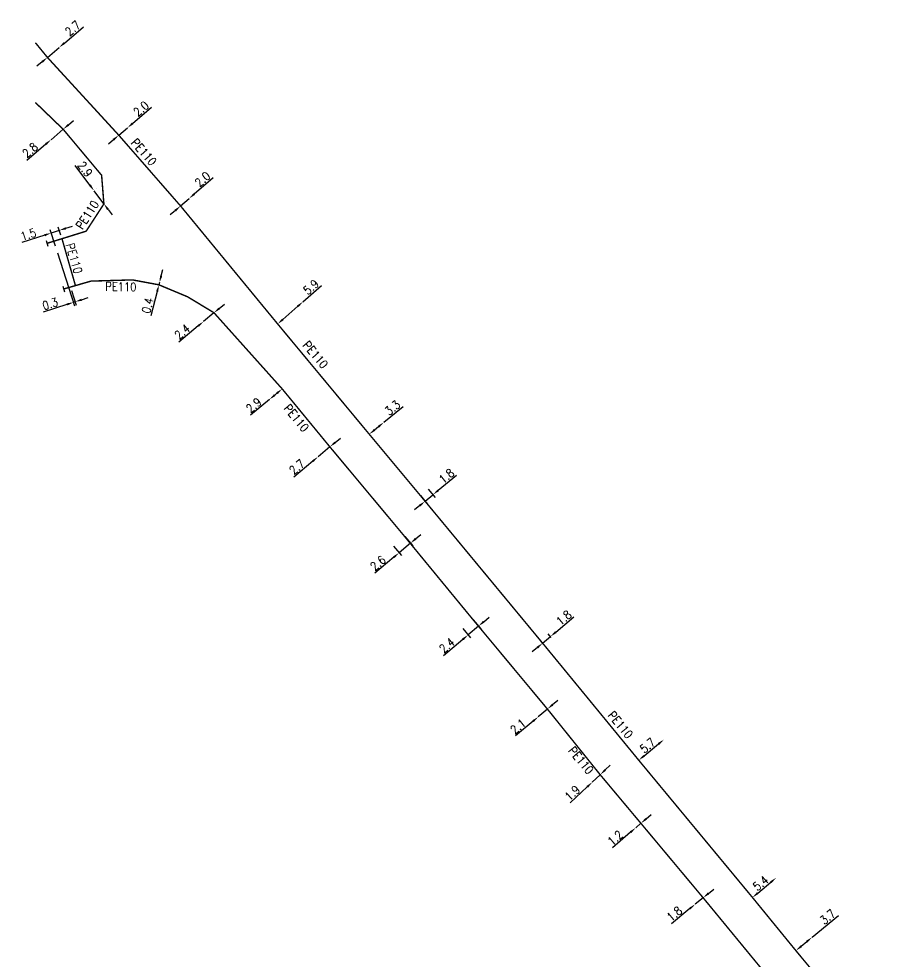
# Model space of a CAD drawing. Header units: millimetres. Extents: x 146997 to 147991, y 130998 to 131775.
# Drawn here: x 146997.1 to 147148.8, y 131609.5 to 131774.6 of the extents above; entities that cross this region are included whole.
import ezdxf
from ezdxf.enums import TextEntityAlignment as Align

# ---------------------------------------------------------------- set-up
doc = ezdxf.new("R2010")
doc.units = ezdxf.units.MM
doc.header["$PDMODE"] = 34
doc.linetypes.add('L_100_PE', pattern=[14, 10, -1.5, 1, -1.5])
doc.layers.get('0').update_dxf_attribs({"linetype": 'CONTINUOUS'})
doc.layers.get('Defpoints').update_dxf_attribs({"linetype": 'CONTINUOUS'})
doc.layers.add('L_140', color=3, linetype='CONTINUOUS')
doc.layers.add('L_340', color=7, linetype='CONTINUOUS')
doc.styles.get("Standard").update_dxf_attribs({"font": 'romans.shx', "width": 0.85})
doc.dimstyles.get("Standard").update_dxf_attribs({"dimtxt": 1.5, "dimasz": 1.2, "dimexe": 0.625, "dimexo": 0.625, "dimgap": 0.25, "dimtad": 1, "dimdec": 1, "dimzin": 0, "dimdsep": 46, "dimtxsty": 'Standard', "dimcen": -0.5, "dimadec": 0, "dimazin": 0, "dimtfac": 1, "dimtdec": 1, "dimtmove": 0, "dimatfit": 3, "dimfxl": 0, "dimtolj": 1, "dimtzin": 0, "dimarcsym": 0})

# ---------------------------------------------------------------- blocks, each defined once
blk = doc.blocks.new('L_340_07')
at = {"color": 0, "linetype": 'Continuous', "const_width": 0.25, "flags": 128}
blk.add_lwpolyline([(0, 0), (1.25, 0)], dxfattribs=at)
at = {"color": 0, "linetype": 'Continuous', "flags": 128}
blk.add_lwpolyline([(1.25, -0.5), (1.25, 0.5)], dxfattribs=at)
at = {"color": 0, "linetype": 'Continuous', "width": 0.75, "flags": 3}
for tag, p in [('DEF_LEG', (0.72, -3.47)), ('DEF_COUP', (0.72, -5.97)), ('DEF_TYPE', (0.72, -8.47))]:
    blk.add_attdef(tag, text='', height=1.2, dxfattribs=at).set_placement(p, align=Align.MIDDLE)
blk = doc.blocks.new('*D39')
at = {"layer": 'Defpoints', "color": 0, "linetype": 'Continuous', "transparency": 16777216}
for p in [(147004.87, 131755.26), (147002.75, 131753.44), (147002.75, 131753.44)]:
    blk.add_point(p, dxfattribs=at)
at = {"layer": 'L_140', "color": 0, "linetype": 'Continuous', "lineweight": -2, "transparency": 16777216}
for p, q in [((147005.78, 131756.04), (147006.69, 131756.82)), ((147004.87, 131755.26), (147002.75, 131753.44)), ((147001.83, 131752.66), (146998.51, 131749.81))]:
    blk.add_line(p, q, dxfattribs=at)
at = {"layer": 'L_140', "color": 0, "linetype": 'Continuous', "transparency": 16777216}
for points in [[(147005.65, 131756.19), (147005.91, 131755.89), (147004.87, 131755.26)], [(147001.7, 131752.81), (147001.96, 131752.51), (147002.75, 131753.44)]]:
    blk.add_solid(points, dxfattribs=at)
at = {"layer": 'L_140', "color": 0, "linetype": 'Continuous', "transparency": 16777216, "insert": (146999.07, 131751.61), "char_height": 1.5, "attachment_point": 5, "rotation": 40.5877}
blk.add_mtext('\\A1;2.8', dxfattribs=at)
blk = doc.blocks.new('*D40')
at = {"layer": 'Defpoints', "color": 0, "linetype": 'Continuous', "transparency": 16777216}
for p in [(147010.28, 131744.5), (147010.28, 131744.5), (147012.01, 131742.18)]:
    blk.add_point(p, dxfattribs=at)
at = {"layer": 'L_140', "color": 0, "linetype": 'Continuous', "lineweight": -2, "transparency": 16777216}
for p, q in [((147009.56, 131745.47), (147006.99, 131748.92)), ((147010.78, 131744.88), (147010.78, 131744.88)), ((147012.01, 131742.18), (147010.28, 131744.5)), ((147012.51, 131742.55), (147012.51, 131742.55)), ((147012.73, 131741.22), (147013.45, 131740.25))]:
    blk.add_line(p, q, dxfattribs=at)
at = {"layer": 'L_140', "color": 0, "linetype": 'Continuous', "transparency": 16777216}
for points in [[(147009.72, 131745.59), (147009.4, 131745.35), (147010.28, 131744.5)], [(147012.89, 131741.34), (147012.57, 131741.1), (147012.01, 131742.18)]]:
    blk.add_solid(points, dxfattribs=at)
at = {"layer": 'L_140', "color": 0, "linetype": 'Continuous', "transparency": 16777216, "insert": (147008.72, 131748.27), "char_height": 1.5, "attachment_point": 5, "rotation": 306.6781}
blk.add_mtext('\\A1;2.9', dxfattribs=at)
blk = doc.blocks.new('*D41')
at = {"layer": 'Defpoints', "color": 0, "linetype": 'Continuous', "transparency": 16777216}
for p in [(147004.16, 131769.6), (147004.16, 131769.6), (147002.11, 131767.86)]:
    blk.add_point(p, dxfattribs=at)
at = {"layer": 'L_140', "color": 0, "linetype": 'Continuous', "lineweight": -2, "transparency": 16777216}
for p, q in [((147005.08, 131770.38), (147008.41, 131773.21)), ((147002.11, 131767.86), (147004.16, 131769.6)), ((147001.19, 131767.08), (147000.28, 131766.3))]:
    blk.add_line(p, q, dxfattribs=at)
at = {"layer": 'L_140', "color": 0, "linetype": 'Continuous', "transparency": 16777216}
for points in [[(147004.95, 131770.53), (147005.21, 131770.23), (147004.16, 131769.6)], [(147001.06, 131767.23), (147001.32, 131766.93), (147002.11, 131767.86)]]:
    blk.add_solid(points, dxfattribs=at)
at = {"layer": 'L_140', "color": 0, "linetype": 'Continuous', "transparency": 16777216, "insert": (147006.55, 131772.95), "char_height": 1.5, "attachment_point": 5, "rotation": 40.3585}
blk.add_mtext('\\A1;2.7', dxfattribs=at)
blk = doc.blocks.new('*D42')
at = {"layer": 'Defpoints', "color": 0, "linetype": 'Continuous', "transparency": 16777216}
for p in [(147016.14, 131755.51), (147016.14, 131755.51), (147014.62, 131754.22)]:
    blk.add_point(p, dxfattribs=at)
at = {"layer": 'L_140', "color": 0, "linetype": 'Continuous', "lineweight": -2, "transparency": 16777216}
for p, q in [((147017.05, 131756.29), (147020.38, 131759.12)), ((147014.62, 131754.22), (147016.14, 131755.51)), ((147013.7, 131753.44), (147012.79, 131752.67))]:
    blk.add_line(p, q, dxfattribs=at)
at = {"layer": 'L_140', "color": 0, "linetype": 'Continuous', "transparency": 16777216}
for points in [[(147016.92, 131756.44), (147017.18, 131756.14), (147016.14, 131755.51)], [(147013.57, 131753.59), (147013.83, 131753.29), (147014.62, 131754.22)]]:
    blk.add_solid(points, dxfattribs=at)
at = {"layer": 'L_140', "color": 0, "linetype": 'Continuous', "transparency": 16777216, "insert": (147018.53, 131758.86), "char_height": 1.5, "attachment_point": 5, "rotation": 40.3584}
blk.add_mtext('\\A1;2.0', dxfattribs=at)
blk = doc.blocks.new('*D43')
at = {"layer": 'Defpoints', "color": 0, "linetype": 'Continuous', "transparency": 16777216}
for p in [(147026.95, 131743.13), (147026.95, 131743.13), (147025.45, 131741.82)]:
    blk.add_point(p, dxfattribs=at)
at = {"layer": 'L_140', "color": 0, "linetype": 'Continuous', "lineweight": -2, "transparency": 16777216}
for p, q in [((147027.86, 131743.92), (147031.16, 131746.79)), ((147025.45, 131741.82), (147026.95, 131743.13)), ((147024.54, 131741.03), (147023.63, 131740.25))]:
    blk.add_line(p, q, dxfattribs=at)
at = {"layer": 'L_140', "color": 0, "linetype": 'Continuous', "transparency": 16777216}
for points in [[(147027.73, 131744.07), (147027.99, 131743.77), (147026.95, 131743.13)], [(147024.41, 131741.18), (147024.67, 131740.88), (147025.45, 131741.82)]]:
    blk.add_solid(points, dxfattribs=at)
at = {"layer": 'L_140', "color": 0, "linetype": 'Continuous', "transparency": 16777216, "insert": (147029.31, 131746.5), "char_height": 1.5, "attachment_point": 5, "rotation": 40.9939}
blk.add_mtext('\\A1;2.0', dxfattribs=at)
blk = doc.blocks.new('*D44')
at = {"layer": 'Defpoints', "color": 0, "linetype": 'Continuous', "transparency": 16777216}
for p in [(147046.91, 131725.03), (147046.91, 131725.03), (147042.47, 131721.14)]:
    blk.add_point(p, dxfattribs=at)
at = {"layer": 'L_140', "color": 0, "linetype": 'Continuous', "lineweight": -2, "transparency": 16777216}
for p, q in [((147046.91, 131725.03), (147050.15, 131727.87)), ((147043.37, 131721.93), (147046.01, 131724.24))]:
    blk.add_line(p, q, dxfattribs=at)
at = {"layer": 'L_140', "color": 0, "linetype": 'Continuous', "transparency": 16777216}
for points in [[(147045.87, 131724.39), (147046.14, 131724.09), (147046.91, 131725.03)], [(147043.24, 131722.08), (147043.51, 131721.78), (147042.47, 131721.14)]]:
    blk.add_solid(points, dxfattribs=at)
at = {"layer": 'L_140', "color": 0, "linetype": 'Continuous', "transparency": 16777216, "insert": (147048.32, 131727.6), "char_height": 1.5, "attachment_point": 5, "rotation": 41.2414}
blk.add_mtext('\\A1;5.9', dxfattribs=at)
blk = doc.blocks.new('*D45')
at = {"layer": 'Defpoints', "color": 0, "linetype": 'Continuous', "transparency": 16777216}
for p in [(147031.31, 131723.1), (147029.47, 131721.56), (147029.47, 131721.56)]:
    blk.add_point(p, dxfattribs=at)
at = {"layer": 'L_140', "color": 0, "linetype": 'Continuous', "lineweight": -2, "transparency": 16777216}
for p, q in [((147031.31, 131723.1), (147029.47, 131721.56)), ((147032.24, 131723.86), (147033.16, 131724.63)), ((147028.54, 131720.8), (147025.13, 131717.96))]:
    blk.add_line(p, q, dxfattribs=at)
at = {"layer": 'L_140', "color": 0, "linetype": 'Continuous', "transparency": 16777216}
for points in [[(147032.11, 131724.02), (147032.36, 131723.71), (147031.31, 131723.1)], [(147028.42, 131720.95), (147028.67, 131720.64), (147029.47, 131721.56)]]:
    blk.add_solid(points, dxfattribs=at)
at = {"layer": 'L_140', "color": 0, "linetype": 'Continuous', "transparency": 16777216, "insert": (147025.74, 131719.77), "char_height": 1.5, "attachment_point": 5, "rotation": 39.7226}
blk.add_mtext('\\A1;2.4', dxfattribs=at)
blk = doc.blocks.new('*D46')
at = {"layer": 'Defpoints', "color": 0, "linetype": 'Continuous', "transparency": 16777216}
for p in [(147021.75, 131728.39), (147021.75, 131728.39), (147021.65, 131728)]:
    blk.add_point(p, dxfattribs=at)
at = {"layer": 'L_140', "color": 0, "linetype": 'Continuous', "lineweight": -2, "transparency": 16777216}
for p, q in [((147022.05, 131729.55), (147022.35, 131730.71)), ((147021.75, 131728.39), (147021.65, 131728)), ((147021.36, 131726.84), (147020.26, 131722.54))]:
    blk.add_line(p, q, dxfattribs=at)
at = {"layer": 'L_140', "color": 0, "linetype": 'Continuous', "transparency": 16777216}
for points in [[(147021.85, 131729.6), (147022.24, 131729.5), (147021.75, 131728.39)], [(147021.16, 131726.89), (147021.55, 131726.79), (147021.65, 131728)]]:
    blk.add_solid(points, dxfattribs=at)
at = {"layer": 'L_140', "color": 0, "linetype": 'Continuous', "transparency": 16777216, "insert": (147019.69, 131724.36), "char_height": 1.5, "attachment_point": 5, "rotation": 75.6846}
blk.add_mtext('\\A1;0.4', dxfattribs=at)
blk = doc.blocks.new('*D79')
at = {"layer": 'Defpoints', "color": 0, "linetype": 'Continuous', "transparency": 16777216}
for p in [(147043.26, 131709.76), (147041.03, 131707.9), (147041.03, 131707.9)]:
    blk.add_point(p, dxfattribs=at)
at = {"layer": 'L_140', "color": 0, "linetype": 'Continuous', "lineweight": -2, "transparency": 16777216}
for p, q in [((147042.34, 131708.99), (147041.95, 131708.67)), ((147041.03, 131707.9), (147037.73, 131705.13))]:
    blk.add_line(p, q, dxfattribs=at)
at = {"layer": 'L_140', "color": 0, "linetype": 'Continuous', "transparency": 16777216}
for points in [[(147041.83, 131708.82), (147042.08, 131708.51), (147041.03, 131707.9)], [(147042.21, 131709.14), (147042.47, 131708.83), (147043.26, 131709.76)]]:
    blk.add_solid(points, dxfattribs=at)
at = {"layer": 'L_140', "color": 0, "linetype": 'Continuous', "transparency": 16777216, "insert": (147038.28, 131706.89), "char_height": 1.5, "attachment_point": 5, "rotation": 39.9437}
blk.add_mtext('\\A1;2.9', dxfattribs=at)
blk = doc.blocks.new('*D80')
at = {"layer": 'Defpoints', "color": 0, "linetype": 'Continuous', "transparency": 16777216}
for p in [(147051.62, 131699.6), (147049.55, 131697.86), (147049.55, 131697.86)]:
    blk.add_point(p, dxfattribs=at)
at = {"layer": 'L_140', "color": 0, "linetype": 'Continuous', "lineweight": -2, "transparency": 16777216}
for p, q in [((147052.54, 131700.37), (147053.46, 131701.14)), ((147051.62, 131699.6), (147049.55, 131697.86)), ((147048.63, 131697.09), (147045.28, 131694.28))]:
    blk.add_line(p, q, dxfattribs=at)
at = {"layer": 'L_140', "color": 0, "linetype": 'Continuous', "transparency": 16777216}
for points in [[(147052.42, 131700.52), (147052.67, 131700.21), (147051.62, 131699.6)], [(147048.51, 131697.24), (147048.76, 131696.94), (147049.55, 131697.86)]]:
    blk.add_solid(points, dxfattribs=at)
at = {"layer": 'L_140', "color": 0, "linetype": 'Continuous', "transparency": 16777216, "insert": (147045.86, 131696.07), "char_height": 1.5, "attachment_point": 5, "rotation": 39.9438}
blk.add_mtext('\\A1;2.7', dxfattribs=at)
blk = doc.blocks.new('*D81')
at = {"layer": 'Defpoints', "color": 0, "linetype": 'Continuous', "transparency": 16777216}
for p in [(147064.34, 131684.36), (147062.35, 131682.69), (147063.75, 131681.03)]:
    blk.add_point(p, dxfattribs=at)
at = {"layer": 'L_140', "color": 0, "linetype": 'Continuous', "lineweight": -2, "transparency": 16777216}
for p, q in [((147064.74, 131683.88), (147066.14, 131682.22)), ((147066.66, 131683.48), (147067.58, 131684.25)), ((147062.76, 131682.21), (147064.16, 131680.55)), ((147065.74, 131682.7), (147063.75, 131681.03)), ((147062.84, 131680.25), (147059.5, 131677.43))]:
    blk.add_line(p, q, dxfattribs=at)
at = {"layer": 'L_140', "color": 0, "linetype": 'Continuous', "transparency": 16777216}
for points in [[(147066.53, 131683.63), (147066.79, 131683.32), (147065.74, 131682.7)], [(147062.71, 131680.4), (147062.97, 131680.1), (147063.75, 131681.03)]]:
    blk.add_solid(points, dxfattribs=at)
at = {"layer": 'L_140', "color": 0, "linetype": 'Continuous', "transparency": 16777216, "insert": (147060.06, 131679.22), "char_height": 1.5, "attachment_point": 5, "rotation": 40.1446}
blk.add_mtext('\\A1;2.6', dxfattribs=at)
blk = doc.blocks.new('*D82')
at = {"layer": 'Defpoints', "color": 0, "linetype": 'Continuous', "transparency": 16777216}
for p in [(147076.34, 131669.77), (147074.51, 131668.22), (147075.85, 131666.63)]:
    blk.add_point(p, dxfattribs=at)
at = {"layer": 'L_140', "color": 0, "linetype": 'Continuous', "lineweight": -2, "transparency": 16777216}
for p, q in [((147076.74, 131669.29), (147078.09, 131667.7)), ((147078.6, 131668.95), (147079.52, 131669.73)), ((147074.91, 131667.75), (147076.26, 131666.15)), ((147077.69, 131668.18), (147075.85, 131666.63)), ((147074.94, 131665.85), (147071.55, 131662.99))]:
    blk.add_line(p, q, dxfattribs=at)
at = {"layer": 'L_140', "color": 0, "linetype": 'Continuous', "transparency": 16777216}
for points in [[(147078.47, 131669.11), (147078.73, 131668.8), (147077.69, 131668.18)], [(147074.81, 131666.01), (147075.07, 131665.7), (147075.85, 131666.63)]]:
    blk.add_solid(points, dxfattribs=at)
at = {"layer": 'L_140', "color": 0, "linetype": 'Continuous', "transparency": 16777216, "insert": (147072.14, 131664.8), "char_height": 1.5, "attachment_point": 5, "rotation": 40.2113}
blk.add_mtext('\\A1;2.4', dxfattribs=at)
blk = doc.blocks.new('*D83')
at = {"layer": 'Defpoints', "color": 0, "linetype": 'Continuous', "transparency": 16777216}
for p in [(147088.16, 131652.28), (147088.16, 131652.28), (147089.76, 131653.64)]:
    blk.add_point(p, dxfattribs=at)
at = {"layer": 'L_140', "color": 0, "linetype": 'Continuous', "lineweight": -2, "transparency": 16777216}
for p, q in [((147090.68, 131654.41), (147091.6, 131655.18)), ((147089.76, 131653.64), (147088.16, 131652.28)), ((147087.24, 131651.5), (147084.18, 131648.92))]:
    blk.add_line(p, q, dxfattribs=at)
at = {"layer": 'L_140', "color": 0, "linetype": 'Continuous', "transparency": 16777216}
for points in [[(147090.55, 131654.56), (147090.81, 131654.26), (147089.76, 131653.64)], [(147087.11, 131651.66), (147087.37, 131651.35), (147088.16, 131652.28)]]:
    blk.add_solid(points, dxfattribs=at)
at = {"layer": 'L_140', "color": 0, "linetype": 'Continuous', "transparency": 16777216, "insert": (147084.61, 131650.59), "char_height": 1.5, "attachment_point": 5, "rotation": 40.2113}
blk.add_mtext('\\A1;2.1', dxfattribs=at)
blk = doc.blocks.new('*D84')
at = {"layer": 'Defpoints', "color": 0, "linetype": 'Continuous', "transparency": 16777216}
for p in [(147099.01, 131642.13), (147097.63, 131640.83), (147097.63, 131640.83)]:
    blk.add_point(p, dxfattribs=at)
at = {"layer": 'L_140', "color": 0, "linetype": 'Continuous', "lineweight": -2, "transparency": 16777216}
for p, q in [((147099.01, 131642.13), (147097.63, 131640.83)), ((147099.88, 131642.96), (147100.76, 131643.78)), ((147096.75, 131640.01), (147093.74, 131637.18))]:
    blk.add_line(p, q, dxfattribs=at)
at = {"layer": 'L_140', "color": 0, "linetype": 'Continuous', "transparency": 16777216}
for points in [[(147099.75, 131643.1), (147100.02, 131642.81), (147099.01, 131642.13)], [(147096.61, 131640.16), (147096.89, 131639.86), (147097.63, 131640.83)]]:
    blk.add_solid(points, dxfattribs=at)
at = {"layer": 'L_140', "color": 0, "linetype": 'Continuous', "transparency": 16777216, "insert": (147094.13, 131638.91), "char_height": 1.5, "attachment_point": 5, "rotation": 43.2485}
blk.add_mtext('\\A1;1.9', dxfattribs=at)
blk = doc.blocks.new('*D85')
at = {"layer": 'Defpoints', "color": 0, "linetype": 'Continuous', "transparency": 16777216}
for p in [(147105.24, 131632.83), (147105.24, 131632.83), (147106.15, 131633.61)]:
    blk.add_point(p, dxfattribs=at)
at = {"layer": 'L_140', "color": 0, "linetype": 'Continuous', "lineweight": -2, "transparency": 16777216}
for p, q in [((147107.06, 131634.39), (147107.97, 131635.18)), ((147106.15, 131633.61), (147105.24, 131632.83)), ((147104.33, 131632.05), (147101.16, 131629.31))]:
    blk.add_line(p, q, dxfattribs=at)
at = {"layer": 'L_140', "color": 0, "linetype": 'Continuous', "transparency": 16777216}
for points in [[(147106.93, 131634.55), (147107.19, 131634.24), (147106.15, 131633.61)], [(147104.2, 131632.2), (147104.46, 131631.89), (147105.24, 131632.83)]]:
    blk.add_solid(points, dxfattribs=at)
at = {"layer": 'L_140', "color": 0, "linetype": 'Continuous', "transparency": 16777216, "insert": (147101.64, 131631.04), "char_height": 1.5, "attachment_point": 5, "rotation": 40.7361}
blk.add_mtext('\\A1;1.2', dxfattribs=at)
blk = doc.blocks.new('*D86')
at = {"layer": 'Defpoints', "color": 0, "linetype": 'Continuous', "transparency": 16777216}
for p in [(147115.67, 131619.42), (147115.67, 131619.42), (147117.06, 131620.56)]:
    blk.add_point(p, dxfattribs=at)
at = {"layer": 'L_140', "color": 0, "linetype": 'Continuous', "lineweight": -2, "transparency": 16777216}
for p, q in [((147117.99, 131621.32), (147118.92, 131622.08)), ((147117.06, 131620.56), (147115.67, 131619.42)), ((147114.74, 131618.67), (147111.49, 131616.02))]:
    blk.add_line(p, q, dxfattribs=at)
at = {"layer": 'L_140', "color": 0, "linetype": 'Continuous', "transparency": 16777216}
for points in [[(147117.86, 131621.48), (147118.12, 131621.17), (147117.06, 131620.56)], [(147114.61, 131618.82), (147114.86, 131618.51), (147115.67, 131619.42)]]:
    blk.add_solid(points, dxfattribs=at)
at = {"layer": 'L_140', "color": 0, "linetype": 'Continuous', "transparency": 16777216, "insert": (147112.02, 131617.74), "char_height": 1.5, "attachment_point": 5, "rotation": 39.2222}
blk.add_mtext('\\A1;1.8', dxfattribs=at)
blk = doc.blocks.new('*D99')
at = {"layer": 'Defpoints', "color": 0, "linetype": 'Continuous', "transparency": 16777216}
for p in [(147061.09, 131703.9), (147061.09, 131703.9), (147058.53, 131701.81)]:
    blk.add_point(p, dxfattribs=at)
at = {"layer": 'L_140', "color": 0, "linetype": 'Continuous', "lineweight": -2, "transparency": 16777216}
for p, q in [((147061.09, 131703.9), (147064.47, 131706.67)), ((147059.46, 131702.57), (147060.16, 131703.14))]:
    blk.add_line(p, q, dxfattribs=at)
at = {"layer": 'L_140', "color": 0, "linetype": 'Continuous', "transparency": 16777216}
for points in [[(147060.03, 131703.29), (147060.28, 131702.98), (147061.09, 131703.9)], [(147059.33, 131702.72), (147059.59, 131702.41), (147058.53, 131701.81)]]:
    blk.add_solid(points, dxfattribs=at)
at = {"layer": 'L_140', "color": 0, "linetype": 'Continuous', "transparency": 16777216, "insert": (147062.61, 131706.44), "char_height": 1.5, "attachment_point": 5, "rotation": 39.3207}
blk.add_mtext('\\A1;3.3', dxfattribs=at)
blk = doc.blocks.new('*D100')
at = {"layer": 'Defpoints', "color": 0, "linetype": 'Continuous', "transparency": 16777216}
for p in [(147068.49, 131692.68), (147067.1, 131691.53), (147069.7, 131691.21)]:
    blk.add_point(p, dxfattribs=at)
at = {"layer": 'L_140', "color": 0, "linetype": 'Continuous', "lineweight": -2, "transparency": 16777216}
for p, q in [((147070.62, 131691.98), (147073.85, 131694.65)), ((147068.88, 131692.2), (147070.1, 131690.73)), ((147067.5, 131691.05), (147068.71, 131689.58)), ((147068.31, 131690.06), (147069.7, 131691.21)), ((147067.39, 131689.3), (147066.47, 131688.53))]:
    blk.add_line(p, q, dxfattribs=at)
at = {"layer": 'L_140', "color": 0, "linetype": 'Continuous', "transparency": 16777216}
for points in [[(147070.5, 131692.13), (147070.75, 131691.83), (147069.7, 131691.21)], [(147067.26, 131689.45), (147067.52, 131689.14), (147068.31, 131690.06)]]:
    blk.add_solid(points, dxfattribs=at)
at = {"layer": 'L_140', "color": 0, "linetype": 'Continuous', "transparency": 16777216, "insert": (147072.06, 131694.47), "char_height": 1.5, "attachment_point": 5, "rotation": 39.6615}
blk.add_mtext('\\A1;1.8', dxfattribs=at)
blk = doc.blocks.new('*D101')
at = {"layer": 'Defpoints', "color": 0, "linetype": 'Continuous', "transparency": 16777216}
for p in [(147090.3, 131666.35), (147090.81, 131665.73), (147089.43, 131664.57)]:
    blk.add_point(p, dxfattribs=at)
at = {"layer": 'L_140', "color": 0, "linetype": 'Continuous', "lineweight": -2, "transparency": 16777216}
for p, q in [((147091.21, 131667.12), (147094.42, 131669.81)), ((147089.03, 131665.05), (147088.52, 131665.67)), ((147088.92, 131665.19), (147090.3, 131666.35)), ((147090.41, 131666.21), (147089.89, 131666.82)), ((147088, 131664.42), (147087.08, 131663.64))]:
    blk.add_line(p, q, dxfattribs=at)
at = {"layer": 'L_140', "color": 0, "linetype": 'Continuous', "transparency": 16777216}
for points in [[(147091.09, 131667.27), (147091.34, 131666.96), (147090.3, 131666.35)], [(147087.87, 131664.57), (147088.13, 131664.26), (147088.92, 131665.19)]]:
    blk.add_solid(points, dxfattribs=at)
at = {"layer": 'L_140', "color": 0, "linetype": 'Continuous', "transparency": 16777216, "insert": (147092.63, 131669.62), "char_height": 1.5, "attachment_point": 5, "rotation": 40.0379}
blk.add_mtext('\\A1;1.8', dxfattribs=at)
blk = doc.blocks.new('*D102')
at = {"layer": 'Defpoints', "color": 0, "linetype": 'Continuous', "transparency": 16777216}
for p in [(147110.18, 131648.29), (147110.18, 131648.29), (147105.77, 131644.67)]:
    blk.add_point(p, dxfattribs=at)
at = {"layer": 'L_140', "color": 0, "linetype": 'Continuous', "lineweight": -2, "transparency": 16777216}
blk.add_line((147106.7, 131645.43), (147109.25, 131647.52), dxfattribs=at)
at = {"layer": 'L_140', "color": 0, "linetype": 'Continuous', "transparency": 16777216}
for points in [[(147109.12, 131647.68), (147109.38, 131647.37), (147110.18, 131648.29)], [(147106.57, 131645.59), (147106.82, 131645.28), (147105.77, 131644.67)]]:
    blk.add_solid(points, dxfattribs=at)
at = {"layer": 'L_140', "color": 0, "linetype": 'Continuous', "transparency": 16777216, "insert": (147107.34, 131647.25), "char_height": 1.5, "attachment_point": 5, "rotation": 39.3635}
blk.add_mtext('\\A1;5.7', dxfattribs=at)
blk = doc.blocks.new('*D103')
at = {"layer": 'Defpoints', "color": 0, "linetype": 'Continuous', "transparency": 16777216}
for p in [(147129.86, 131624.06), (147129.86, 131624.06), (147125.71, 131620.61)]:
    blk.add_point(p, dxfattribs=at)
at = {"layer": 'L_140', "color": 0, "linetype": 'Continuous', "lineweight": -2, "transparency": 16777216}
blk.add_line((147126.63, 131621.38), (147128.94, 131623.3), dxfattribs=at)
at = {"layer": 'L_140', "color": 0, "linetype": 'Continuous', "transparency": 16777216}
for points in [[(147128.81, 131623.45), (147129.06, 131623.14), (147129.86, 131624.06)], [(147126.5, 131621.53), (147126.76, 131621.23), (147125.71, 131620.61)]]:
    blk.add_solid(points, dxfattribs=at)
at = {"layer": 'L_140', "color": 0, "linetype": 'Continuous', "transparency": 16777216, "insert": (147127.14, 131623.11), "char_height": 1.5, "attachment_point": 5, "rotation": 39.7013}
blk.add_mtext('\\A1;5.4', dxfattribs=at)
blk = doc.blocks.new('*D104')
at = {"layer": 'Defpoints', "color": 0, "linetype": 'Continuous', "transparency": 16777216}
for p in [(147136.17, 131613.65), (147136.17, 131613.65), (147133.32, 131611.29)]:
    blk.add_point(p, dxfattribs=at)
at = {"layer": 'L_140', "color": 0, "linetype": 'Continuous', "lineweight": -2, "transparency": 16777216}
for p, q in [((147136.17, 131613.65), (147140.76, 131617.45)), ((147134.24, 131612.05), (147135.25, 131612.88))]:
    blk.add_line(p, q, dxfattribs=at)
at = {"layer": 'L_140', "color": 0, "linetype": 'Continuous', "transparency": 16777216}
for points in [[(147135.12, 131613.04), (147135.37, 131612.73), (147136.17, 131613.65)], [(147134.12, 131612.21), (147134.37, 131611.9), (147133.32, 131611.29)]]:
    blk.add_solid(points, dxfattribs=at)
at = {"layer": 'L_140', "color": 0, "linetype": 'Continuous', "transparency": 16777216, "insert": (147138.9, 131617.21), "char_height": 1.5, "attachment_point": 5, "rotation": 39.6587}
blk.add_mtext('\\A1;3.7', dxfattribs=at)
blk = doc.blocks.new('*D134')
at = {"layer": 'Defpoints', "color": 0, "linetype": 'Continuous', "transparency": 16777216}
for p in [(147002.77, 131737.07), (147004.66, 131736.08), (147003.69, 131734.21)]:
    blk.add_point(p, dxfattribs=at)
at = {"layer": 'L_140', "color": 0, "linetype": 'Continuous', "lineweight": -2, "transparency": 16777216}
for p, q in [((147004.47, 131736.68), (147004, 131738.12)), ((147005.34, 131737.9), (147006.48, 131738.27)), ((147001.63, 131736.7), (146997.64, 131735.41)), ((147003.5, 131734.8), (147002.58, 131737.66)), ((147004.19, 131737.53), (147002.77, 131737.07))]:
    blk.add_line(p, q, dxfattribs=at)
at = {"layer": 'L_140', "color": 0, "linetype": 'Continuous', "transparency": 16777216}
for points in [[(147005.28, 131738.09), (147005.4, 131737.71), (147004.19, 131737.53)], [(147001.56, 131736.89), (147001.69, 131736.51), (147002.77, 131737.07)]]:
    blk.add_solid(points, dxfattribs=at)
at = {"layer": 'L_140', "color": 0, "linetype": 'Continuous', "transparency": 16777216, "insert": (146998.75, 131736.82), "char_height": 1.5, "attachment_point": 5, "rotation": 17.8987}
blk.add_mtext('\\A1;1.5', dxfattribs=at)
blk = doc.blocks.new('*D135')
at = {"layer": 'Defpoints', "color": 0, "linetype": 'Continuous', "transparency": 16777216}
for p in [(147003.69, 131734.21), (147006.14, 131727.61), (147006.69, 131724.93)]:
    blk.add_point(p, dxfattribs=at)
at = {"layer": 'L_340', "color": 0, "linetype": 'Continuous', "lineweight": -2, "transparency": 16777216}
for p, q in [((147003.88, 131733.62), (147006.88, 131724.34)), ((147006.33, 131727.01), (147007.16, 131724.43)), ((147006.97, 131725.03), (147006.69, 131724.93)), ((147008.11, 131725.39), (147009.26, 131725.76)), ((147005.54, 131724.56), (147001.38, 131723.22))]:
    blk.add_line(p, q, dxfattribs=at)
at = {"layer": 'L_340', "color": 0, "linetype": 'Continuous', "transparency": 16777216}
for points in [[(147005.48, 131724.75), (147005.61, 131724.37), (147006.69, 131724.93)], [(147008.05, 131725.58), (147008.18, 131725.2), (147006.97, 131725.03)]]:
    blk.add_solid(points, dxfattribs=at)
at = {"layer": 'L_340', "color": 0, "linetype": 'Continuous', "transparency": 16777216, "insert": (147002.59, 131724.66), "char_height": 1.5, "attachment_point": 5, "rotation": 17.8987}
blk.add_mtext('\\A1;0.3', dxfattribs=at)

msp = doc.modelspace()

# ---------------------------------------------------------------- linework, layer by layer
at = {"layer": 'L_140', "linetype": 'L_100_PE', "const_width": 0.25}
for points in [[(147148.67, 131592.8), (147133.32, 131611.29), (147125.71, 131620.61), (147105.77, 131644.67), (147089.43, 131664.57), (147067.1, 131691.53), (147058.53, 131701.81), (147042.47, 131721.14), (147025.45, 131741.82), (147014.62, 131754.22), (147002.11, 131767.86), (147000, 131770.44)], [(147128.95, 131606.11), (147117.06, 131620.56), (147106.15, 131633.61), (147099.01, 131642.13), (147089.76, 131653.64), (147076.34, 131669.77), (147064.34, 131684.36), (147051.62, 131699.6), (147043.26, 131709.76), (147031.31, 131723.1), (147026.7, 131725.89), (147021.65, 131728), (147017.03, 131728.86), (147009.75, 131728.65), (147007.02, 131727.86), (147006.14, 131727.61), (147006.14, 131727.61)]]:
    msp.add_lwpolyline(points, dxfattribs=at)
at = {"layer": 'L_140', "linetype": 'L_100_PE'}
msp.add_lwpolyline([(147000, 131759.95, 0.25, 0.25, 0), (147004.87, 131755.26, 0.25, 0.25, 0), (147011.61, 131747.2, 0.25, 0.25, 0), (147012.01, 131742.18, 0.25, 0.25, 0), (147008.9, 131737.4, 0.25, 0.25, 0), (147004.66, 131736.08, 0.25, 0.25, 0), (147003.23, 131735.64, 0, 0, 0)], format="xyseb", dxfattribs=at)
at = {"layer": 'L_140', "linetype": 'L_100_PE', "const_width": 0.25, "flags": 128}
msp.add_lwpolyline([(147004.66, 131736.08), (147007.02, 131727.86)], dxfattribs=at)

# ---------------------------------------------------------------- block references
at = {"layer": 'L_340'}
for p, rotation in [((147003.23, 131735.64), 197.2518151341932), ((147006.14, 131727.61), 196.2668286007462)]:
    msp.add_blockref('L_340_07', p, dxfattribs=dict(at, rotation=rotation))

# ---------------------------------------------------------------- texts
at = {"layer": 'L_140', "linetype": 'Continuous', "width": 0.85}
msp.add_text('PE110', height=1.5, rotation=311.1346, dxfattribs=at).set_placement((147019.01, 131751.26), align=Align.MIDDLE_CENTER)
for rotation, p in [(56.8947, (147008.24, 131737.56)), (286.5975, (147005.28, 131735.04)), (358.8572, (147012.24, 131726.97)), (310.2291, (147046.76, 131717.35))]:
    msp.add_text('PE110', height=1.5, rotation=rotation, dxfattribs=at).set_placement(p)
for p in [(147045.76, 131704.66), (147102.56, 131650.88), (147095.65, 131644.65)]:
    msp.add_text('PE110', height=1.5, rotation=309.4667, dxfattribs=at).set_placement(p, align=Align.MIDDLE)

# ---------------------------------------------------------------- dimensions: what is measured, and where the dimension line sits
at = {"layer": 'L_140', "linetype": 'Continuous'}
for base, p1, p2, angle, picture, middle in [((147004.16, 131769.6), (147002.11, 131767.86), (147004.16, 131769.6), 220.3585, '*D41', (147007.2, 131772.19)), ((147016.14, 131755.51), (147014.62, 131754.22), (147016.14, 131755.51), 220.3584, '*D42', (147019.18, 131758.1)), ((147002.75, 131753.44), (147004.87, 131755.26), (147002.75, 131753.44), 40.5877, '*D39', (146999.72, 131750.85)), ((147010.28, 131744.5), (147012.01, 131742.18), (147010.28, 131744.5), 306.6781, '*D40', (147007.92, 131747.68)), ((147026.95, 131743.13), (147025.45, 131741.82), (147026.95, 131743.13), 220.9939, '*D43', (147029.96, 131745.75)), ((147002.77, 131737.07), (147004.66, 131736.08), (147003.69, 131734.21), 17.8987, '*D134', (146999.06, 131735.87)), ((147021.75, 131728.39), (147021.65, 131728), (147021.75, 131728.39), 255.6846, '*D46', (147020.66, 131724.11)), ((147046.91, 131725.03), (147042.47, 131721.14), (147046.91, 131725.03), 221.2414, '*D44', (147048.98, 131726.85)), ((147029.47, 131721.56), (147031.31, 131723.1), (147029.47, 131721.56), 39.7226, '*D45', (147026.38, 131719)), ((147041.03, 131707.9), (147043.26, 131709.76), (147041.03, 131707.9), 39.9437, '*D79', (147038.92, 131706.13)), ((147061.09, 131703.9), (147058.53, 131701.81), (147061.09, 131703.9), 219.3207, '*D99', (147063.24, 131705.66)), ((147049.55, 131697.86), (147051.62, 131699.6), (147049.55, 131697.86), 39.9438, '*D80', (147046.5, 131695.3)), ((147069.7, 131691.21), (147067.1, 131691.53), (147068.49, 131692.68), 219.6615, '*D100', (147072.7, 131693.7)), ((147063.75, 131681.03), (147064.34, 131684.36), (147062.35, 131682.69), 40.1446, '*D81', (147060.71, 131678.46)), ((147090.3, 131666.35), (147089.43, 131664.57), (147090.81, 131665.73), 220.0379, '*D101', (147093.28, 131668.85)), ((147075.85, 131666.63), (147076.34, 131669.77), (147074.51, 131668.22), 40.2113, '*D82', (147072.79, 131664.04)), ((147088.16, 131652.28), (147089.76, 131653.64), (147088.16, 131652.28), 40.2113, '*D83', (147085.25, 131649.82)), ((147110.18, 131648.29), (147105.77, 131644.67), (147110.18, 131648.29), 219.3635, '*D102', (147107.97, 131646.48)), ((147097.63, 131640.83), (147099.01, 131642.13), (147097.63, 131640.83), 43.2485, '*D84', (147094.81, 131638.18)), ((147105.24, 131632.83), (147106.15, 131633.61), (147105.24, 131632.83), 40.7361, '*D85', (147102.29, 131630.29)), ((147129.86, 131624.06), (147125.71, 131620.61), (147129.86, 131624.06), 219.7013, '*D103', (147127.78, 131622.34)), ((147115.67, 131619.42), (147117.06, 131620.56), (147115.67, 131619.42), 39.2222, '*D86', (147112.65, 131616.96)), ((147136.17, 131613.65), (147133.32, 131611.29), (147136.17, 131613.65), 219.6587, '*D104', (147139.53, 131616.44))]:
    dim = msp.add_linear_dim(base=base, p1=p1, p2=p2, angle=angle, dimstyle='Standard', dxfattribs=at)
    dim.commit()
    dim.dimension.update_dxf_attribs({"geometry": picture, "text_midpoint": middle, "dimtype": 160})
at = {"layer": 'L_340', "linetype": 'Continuous'}
dim = msp.add_linear_dim(base=(147006.69, 131724.93), p1=(147006.14, 131727.61), p2=(147003.69, 131734.21), angle=17.8987, dimstyle='Standard', dxfattribs=at)
dim.commit()
dim.dimension.update_dxf_attribs({"geometry": '*D135', "text_midpoint": (147002.89, 131723.71), "dimtype": 160})

doc.saveas('drawing.dxf')
